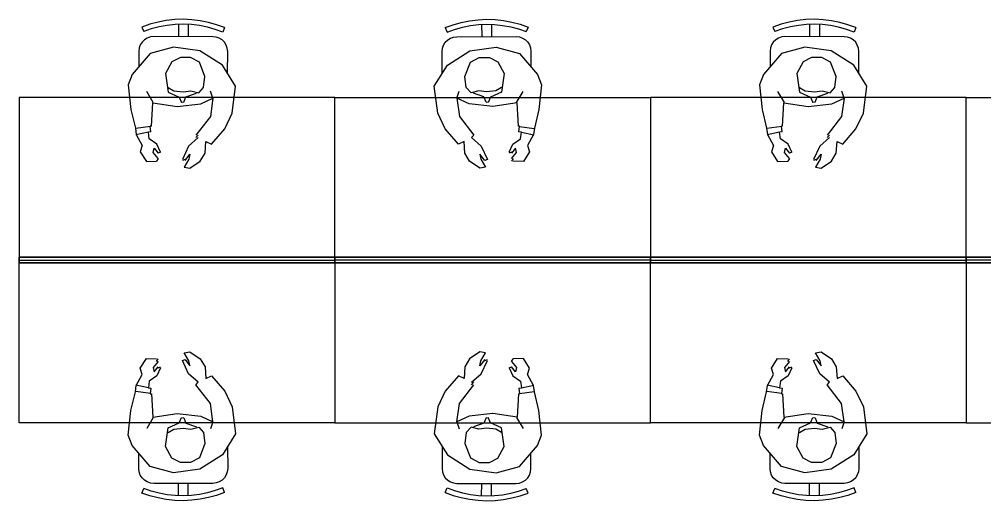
# Model space of a CAD drawing. Extents: x 0 to 23.4, y 0 to 16.5.
# Drawn here: x 13.832 to 15.116, y 11.268 to 11.909 of the extents above; entities that cross this region are included whole.
import ezdxf

# ---------------------------------------------------------------- set-up
doc = ezdxf.new("R2010")
doc.units = 0
doc.layers.get('0').update_dxf_attribs({"linetype": 'CONTINUOUS'})

msp = doc.modelspace()

# ---------------------------------------------------------------- linework, layer by layer
at = {"color": 0}
for points in [[(14.1051, 11.8978), (14.0944, 11.9016), (14.0836, 11.9047), (14.0725, 11.9069), (14.0614, 11.9083), (14.0501, 11.9088), (14.0387, 11.9084), (14.0275, 11.9072), (14.0165, 11.9052), (14.0056, 11.9023), (13.9949, 11.8985)], [(14.3986, 11.8978), (14.4092, 11.9016), (14.42, 11.9047), (14.4311, 11.9069), (14.4422, 11.9083), (14.4536, 11.9088), (14.4649, 11.9084), (14.4761, 11.9072), (14.4871, 11.9052), (14.4981, 11.9023), (14.5088, 11.8985)], [(14.945, 11.8978), (14.9343, 11.9016), (14.9235, 11.9047), (14.9124, 11.9069), (14.9013, 11.9083), (14.8899, 11.9088), (14.8786, 11.9084), (14.8674, 11.9072), (14.8564, 11.9052), (14.8454, 11.9023), (14.8347, 11.8985)], [(13.9949, 11.8985), (13.9974, 11.8925)], [(14.1026, 11.8917), (14.0925, 11.8954), (14.0821, 11.8983), (14.0715, 11.9004), (14.0608, 11.9018), (14.0501, 11.9022), (14.0393, 11.9019), (14.0286, 11.9007), (14.0179, 11.8988), (14.0075, 11.896), (13.9974, 11.8925)], [(14.0435, 11.9022), (14.0435, 11.8857)], [(14.0567, 11.9022), (14.0565, 11.8857)], [(14.1051, 11.8978), (14.1026, 11.8917)], [(14.3986, 11.8978), (14.4011, 11.8917)], [(14.4011, 11.8917), (14.4111, 11.8954), (14.4215, 11.8983), (14.4321, 11.9004), (14.4428, 11.9018), (14.4536, 11.9022), (14.4643, 11.9019), (14.475, 11.9007), (14.4857, 11.8988), (14.4961, 11.896), (14.5062, 11.8925)], [(14.4469, 11.9022), (14.4471, 11.8857)], [(14.4601, 11.9022), (14.4601, 11.8857)], [(14.5088, 11.8985), (14.5062, 11.8925)], [(14.8347, 11.8985), (14.8372, 11.8925)], [(14.9425, 11.8917), (14.9324, 11.8954), (14.9219, 11.8983), (14.9114, 11.9004), (14.9007, 11.9018), (14.8899, 11.9022), (14.8792, 11.9019), (14.8685, 11.9007), (14.8578, 11.8988), (14.8474, 11.896), (14.8372, 11.8925)], [(14.8833, 11.9022), (14.8833, 11.8857)], [(14.8965, 11.9022), (14.8964, 11.8857)], [(14.945, 11.8978), (14.9425, 11.8917)], [(14.0107, 11.8858), (14.0064, 11.8853), (14.0022, 11.8838), (13.9985, 11.8815), (13.9953, 11.8784), (13.9929, 11.8747), (13.9915, 11.8706), (13.991, 11.8662)], [(14.0894, 11.8856), (14.0107, 11.8858)], [(14.1092, 11.8659), (14.1086, 11.8703), (14.1071, 11.8745), (14.1049, 11.8782), (14.1017, 11.8813), (14.0979, 11.8837), (14.0939, 11.8851), (14.0894, 11.8856)], [(14.3946, 11.8659), (14.395, 11.8703), (14.3965, 11.8745), (14.3987, 11.8782), (14.4019, 11.8813), (14.4057, 11.8837), (14.4097, 11.8851), (14.4142, 11.8856)], [(14.4142, 11.8856), (14.4929, 11.8858)], [(14.4929, 11.8858), (14.4972, 11.8853), (14.5015, 11.8838), (14.5053, 11.8815), (14.5083, 11.8784), (14.5107, 11.8747), (14.5122, 11.8706), (14.5126, 11.8662)], [(14.8506, 11.8858), (14.8463, 11.8853), (14.8421, 11.8838), (14.8383, 11.8815), (14.8351, 11.8784), (14.8328, 11.8747), (14.8314, 11.8706), (14.8308, 11.8662)], [(14.9293, 11.8856), (14.8506, 11.8858)], [(14.9489, 11.8659), (14.9485, 11.8703), (14.9469, 11.8745), (14.9447, 11.8782), (14.9415, 11.8813), (14.9378, 11.8837), (14.9337, 11.8851), (14.9293, 11.8856)], [(14.0372, 11.8718), (14.006, 11.8631)], [(14.0722, 11.8669), (14.0372, 11.8718)], [(14.4314, 11.8669), (14.4664, 11.8718)], [(14.4664, 11.8718), (14.4976, 11.8631)], [(14.8771, 11.8718), (14.846, 11.8631)], [(14.9121, 11.8669), (14.8771, 11.8718)], [(14.006, 11.8631), (13.9821, 11.8352)], [(13.991, 11.8662), (13.991, 11.8455)], [(14.0463, 11.8579), (14.0349, 11.8522)], [(14.0597, 11.8578), (14.0463, 11.8579)], [(14.0715, 11.8516), (14.0597, 11.8578)], [(14.1022, 11.8479), (14.0722, 11.8669)], [(14.109, 11.8369), (14.1092, 11.8659)], [(14.3946, 11.8369), (14.3946, 11.8659)], [(14.4014, 11.8479), (14.4314, 11.8669)], [(14.4321, 11.8516), (14.4439, 11.8578)], [(14.4439, 11.8578), (14.4574, 11.8579)], [(14.4574, 11.8579), (14.4688, 11.8522)], [(14.4976, 11.8631), (14.5215, 11.8352)], [(14.5126, 11.8662), (14.5126, 11.8455)], [(14.846, 11.8631), (14.8219, 11.8352)], [(14.8308, 11.8662), (14.8308, 11.8455)], [(14.8861, 11.8579), (14.8747, 11.8522)], [(14.8996, 11.8578), (14.8861, 11.8579)], [(14.9114, 11.8516), (14.8996, 11.8578)], [(14.9421, 11.8479), (14.9121, 11.8669)], [(14.9489, 11.8369), (14.9489, 11.8659)], [(14.0349, 11.8522), (14.0265, 11.8367)], [(14.0787, 11.8325), (14.0715, 11.8516)], [(14.1196, 11.8199), (14.1022, 11.8479)], [(14.384, 11.8199), (14.4014, 11.8479)], [(14.4249, 11.8325), (14.4321, 11.8516)], [(14.4688, 11.8522), (14.4772, 11.8367)], [(14.8747, 11.8522), (14.8664, 11.8367)], [(14.9186, 11.8325), (14.9114, 11.8516)], [(14.9594, 11.8199), (14.9421, 11.8479)], [(13.9821, 11.8352), (13.9768, 11.8216)], [(14.0265, 11.8367), (14.03, 11.8118)], [(14.0771, 11.8179), (14.0787, 11.8325)], [(14.4265, 11.8179), (14.4249, 11.8325)], [(14.4772, 11.8367), (14.4736, 11.8118)], [(14.5215, 11.8352), (14.5268, 11.8216)], [(14.8219, 11.8352), (14.8167, 11.8216)], [(14.8664, 11.8367), (14.8699, 11.8118)], [(14.9169, 11.8179), (14.9186, 11.8325)], [(13.9768, 11.8216), (13.9804, 11.7889)], [(14.0301, 11.8178), (14.0376, 11.8138)], [(14.0707, 11.8107), (14.0771, 11.8179)], [(14.115, 11.7837), (14.1196, 11.8199)], [(14.3886, 11.7837), (14.384, 11.8199)], [(14.4329, 11.8107), (14.4265, 11.8179)], [(14.4735, 11.8178), (14.466, 11.8138)], [(14.5268, 11.8216), (14.5232, 11.7889)], [(14.8167, 11.8216), (14.8203, 11.7889)], [(14.87, 11.8178), (14.8775, 11.8138)], [(14.9106, 11.8107), (14.9169, 11.8179)], [(14.9549, 11.7837), (14.9594, 11.8199)], [(14.2518, 11.8049), (13.8319, 11.8049)], [(13.8319, 11.8049), (13.8319, 11.5884)], [(14.0101, 11.798), (14.0014, 11.8128)], [(14.03, 11.8118), (14.0447, 11.8051)], [(14.0376, 11.8138), (14.05, 11.8121)], [(14.0447, 11.8051), (14.0479, 11.798)], [(14.05, 11.8121), (14.0603, 11.8134)], [(14.0507, 11.7984), (14.0535, 11.8054)], [(14.0535, 11.8054), (14.0676, 11.8105)], [(14.0603, 11.8134), (14.0707, 11.8107)], [(14.0896, 11.8038), (14.0865, 11.813)], [(14.2518, 11.8049), (14.6718, 11.8049)], [(14.2518, 11.5884), (14.2518, 11.8049)], [(14.2518, 11.5884), (14.2518, 11.8049)], [(14.414, 11.8038), (14.4172, 11.813)], [(14.4433, 11.8134), (14.4329, 11.8107)], [(14.4501, 11.8054), (14.436, 11.8105)], [(14.4536, 11.8121), (14.4433, 11.8134)], [(14.4529, 11.7984), (14.4501, 11.8054)], [(14.466, 11.8138), (14.4536, 11.8121)], [(14.4589, 11.8051), (14.4557, 11.798)], [(14.4736, 11.8118), (14.4589, 11.8051)], [(14.4935, 11.798), (14.5022, 11.8128)], [(14.6718, 11.8049), (14.6718, 11.5884)], [(15.0917, 11.8049), (14.6718, 11.8049)], [(14.6718, 11.8049), (14.6718, 11.5884)], [(14.85, 11.798), (14.8412, 11.8128)], [(14.8699, 11.8118), (14.8846, 11.8051)], [(14.8775, 11.8138), (14.8899, 11.8121)], [(14.8846, 11.8051), (14.8878, 11.798)], [(14.8899, 11.8121), (14.9001, 11.8134)], [(14.8907, 11.7984), (14.8933, 11.8054)], [(14.8933, 11.8054), (14.9075, 11.8105)], [(14.9001, 11.8134), (14.9106, 11.8107)], [(14.9294, 11.8038), (14.9264, 11.813)], [(15.0917, 11.5884), (15.0917, 11.8049)], [(15.0917, 11.8049), (15.5117, 11.8049)], [(15.0917, 11.5884), (15.0917, 11.8049)], [(14.0076, 11.7667), (14.0094, 11.7976)], [(14.0094, 11.7976), (14.0418, 11.7928)], [(14.0418, 11.7928), (14.0735, 11.7961)], [(14.0507, 11.7984), (14.0479, 11.798)], [(14.0735, 11.7961), (14.0896, 11.8038)], [(14.0896, 11.8038), (14.0861, 11.7793)], [(14.414, 11.8038), (14.4176, 11.7793)], [(14.4303, 11.7961), (14.414, 11.8038)], [(14.4618, 11.7928), (14.4303, 11.7961)], [(14.4557, 11.7984), (14.4529, 11.798)], [(14.4942, 11.7976), (14.4618, 11.7928)], [(14.496, 11.7667), (14.4942, 11.7976)], [(14.8475, 11.7667), (14.8493, 11.7976)], [(14.8493, 11.7976), (14.8817, 11.7928)], [(14.8817, 11.7928), (14.9132, 11.7961)], [(14.8907, 11.7984), (14.8878, 11.798)], [(14.9132, 11.7961), (14.9294, 11.8038)], [(14.9294, 11.8038), (14.9258, 11.7793)], [(13.9804, 11.7889), (13.9863, 11.7637)], [(14.0861, 11.7793), (14.0669, 11.7546)], [(14.1053, 11.7629), (14.115, 11.7837)], [(14.3983, 11.7629), (14.3886, 11.7837)], [(14.4176, 11.7793), (14.4365, 11.7546)], [(14.5232, 11.7889), (14.5174, 11.7637)], [(14.8203, 11.7889), (14.8261, 11.7637)], [(14.9258, 11.7793), (14.9069, 11.7546)], [(14.9451, 11.7629), (14.9549, 11.7837)], [(14.0064, 11.7659), (13.9868, 11.7635)], [(14.0076, 11.7667), (14.0061, 11.7665)], [(14.0069, 11.7589), (14.0061, 11.7665)], [(14.4975, 11.7667), (14.496, 11.7665)], [(14.4967, 11.7589), (14.4975, 11.7665)], [(14.4972, 11.7659), (14.5168, 11.7635)], [(14.8463, 11.7659), (14.8267, 11.7635)], [(14.8475, 11.7667), (14.846, 11.7665)], [(14.8468, 11.7589), (14.846, 11.7665)], [(13.9863, 11.7637), (13.9876, 11.7554)], [(14.0038, 11.7586), (13.9869, 11.755)], [(13.9876, 11.7554), (13.9953, 11.7408)], [(14.0069, 11.7589), (14.0038, 11.7586)], [(14.0049, 11.7498), (14.0038, 11.7586)], [(14.07, 11.7546), (14.0669, 11.7513)], [(14.0875, 11.7424), (14.1053, 11.7629)], [(14.4161, 11.7424), (14.3983, 11.7629)], [(14.4365, 11.7546), (14.4336, 11.7513)], [(14.5, 11.7589), (14.4967, 11.7586)], [(14.4988, 11.7498), (14.5, 11.7586)], [(14.5, 11.7586), (14.5167, 11.755)], [(14.5161, 11.7554), (14.5082, 11.7408)], [(14.5174, 11.7637), (14.5161, 11.7554)], [(14.8261, 11.7637), (14.8274, 11.7554)], [(14.8435, 11.7586), (14.8268, 11.755)], [(14.8274, 11.7554), (14.8353, 11.7408)], [(14.8468, 11.7589), (14.8435, 11.7586)], [(14.8447, 11.7498), (14.8435, 11.7586)], [(14.9099, 11.7546), (14.9069, 11.7513)], [(14.9275, 11.7424), (14.9451, 11.7629)], [(13.9953, 11.7408), (13.9929, 11.7324)], [(14.0149, 11.7427), (14.0049, 11.7498)], [(14.0199, 11.732), (14.0149, 11.7427)], [(14.07, 11.7513), (14.0572, 11.7399)], [(14.079, 11.7306), (14.08, 11.7462)], [(14.08, 11.7462), (14.0875, 11.7424)], [(14.4236, 11.7462), (14.4161, 11.7424)], [(14.4246, 11.7306), (14.4236, 11.7462)], [(14.4336, 11.7513), (14.4464, 11.7399)], [(14.4837, 11.732), (14.4887, 11.7427)], [(14.4887, 11.7427), (14.4988, 11.7498)], [(14.5082, 11.7408), (14.5107, 11.7324)], [(14.8353, 11.7408), (14.8328, 11.7324)], [(14.8547, 11.7427), (14.8447, 11.7498)], [(14.8597, 11.732), (14.8547, 11.7427)], [(14.9099, 11.7513), (14.8971, 11.7399)], [(14.9189, 11.7306), (14.9199, 11.7462)], [(14.9199, 11.7462), (14.9275, 11.7424)], [(13.9929, 11.7324), (14.001, 11.7194)], [(14.0101, 11.7316), (14.0115, 11.7371)], [(14.0168, 11.7237), (14.0101, 11.7316)], [(14.0115, 11.7371), (14.0168, 11.7306)], [(14.0199, 11.732), (14.0168, 11.7306)], [(14.0572, 11.7399), (14.0489, 11.7221)], [(14.0524, 11.7208), (14.059, 11.7294)], [(14.059, 11.7294), (14.0575, 11.7228)], [(14.0726, 11.7198), (14.079, 11.7306)], [(14.431, 11.7198), (14.4246, 11.7306)], [(14.4446, 11.7294), (14.4461, 11.7228)], [(14.4512, 11.7208), (14.4446, 11.7294)], [(14.4464, 11.7399), (14.4547, 11.7221)], [(14.4868, 11.732), (14.4837, 11.7306)], [(14.4921, 11.7371), (14.4868, 11.7306)], [(14.4868, 11.7237), (14.4935, 11.7316)], [(14.4935, 11.7316), (14.4921, 11.7371)], [(14.5107, 11.7324), (14.5026, 11.7194)], [(14.8328, 11.7324), (14.8408, 11.7194)], [(14.85, 11.7316), (14.8514, 11.7371)], [(14.8567, 11.7237), (14.85, 11.7316)], [(14.8514, 11.7371), (14.8567, 11.7306)], [(14.8597, 11.732), (14.8567, 11.7306)], [(14.8971, 11.7399), (14.8887, 11.7221)], [(14.8922, 11.7208), (14.8989, 11.7294)], [(14.8989, 11.7294), (14.8974, 11.7228)], [(14.9125, 11.7198), (14.9189, 11.7306)], [(14.001, 11.7194), (14.0144, 11.72)], [(14.0168, 11.7237), (14.0144, 11.72)], [(14.0524, 11.7221), (14.0489, 11.7208)], [(14.0575, 11.7228), (14.0514, 11.712)], [(14.0589, 11.7108), (14.0726, 11.7198)], [(14.4447, 11.7108), (14.431, 11.7198)], [(14.4461, 11.7228), (14.4522, 11.712)], [(14.4547, 11.7221), (14.4512, 11.7208)], [(14.4892, 11.7237), (14.4868, 11.72)], [(14.5026, 11.7194), (14.4892, 11.72)], [(14.8408, 11.7194), (14.8543, 11.72)], [(14.8567, 11.7237), (14.8543, 11.72)], [(14.8922, 11.7221), (14.8887, 11.7208)], [(14.8974, 11.7228), (14.8913, 11.712)], [(14.8987, 11.7108), (14.9125, 11.7198)], [(14.0514, 11.712), (14.0589, 11.7108)], [(14.4522, 11.712), (14.4447, 11.7108)], [(14.8913, 11.712), (14.8987, 11.7108)], [(13.8319, 11.3718), (13.8319, 11.5884)], [(13.8319, 11.5884), (14.2518, 11.5884)], [(13.8319, 11.5884), (14.2518, 11.5884)], [(14.2518, 11.5923), (14.2518, 11.5884)], [(14.2518, 11.5923), (14.2518, 11.5884)], [(14.6718, 11.5884), (14.2518, 11.5884)], [(14.2518, 11.5884), (14.2518, 11.3718)], [(14.2518, 11.5845), (14.2518, 11.5884)], [(14.2518, 11.5884), (14.2518, 11.3718)], [(14.2518, 11.5845), (14.2518, 11.5884)], [(14.6718, 11.5884), (14.2518, 11.5884)], [(14.6718, 11.3718), (14.6718, 11.5884)], [(14.6718, 11.3718), (14.6718, 11.5884)], [(14.6718, 11.5884), (15.0917, 11.5884)], [(14.6718, 11.5884), (15.0917, 11.5884)], [(15.0917, 11.5923), (15.0917, 11.5884)], [(15.0917, 11.5923), (15.0917, 11.5884)], [(15.0917, 11.5884), (15.0917, 11.3718)], [(15.0917, 11.5845), (15.0917, 11.5884)], [(15.5117, 11.5884), (15.0917, 11.5884)], [(15.0917, 11.5884), (15.0917, 11.3718)], [(15.0917, 11.5845), (15.0917, 11.5884)], [(15.5117, 11.5884), (15.0917, 11.5884)], [(14.0514, 11.4647), (14.0589, 11.466)], [(14.0575, 11.454), (14.0514, 11.4647)], [(14.0589, 11.466), (14.0726, 11.457)], [(14.4447, 11.466), (14.431, 11.457)], [(14.4522, 11.4647), (14.4447, 11.466)], [(14.4461, 11.454), (14.4522, 11.4647)], [(14.8913, 11.4647), (14.8987, 11.466)], [(14.8974, 11.454), (14.8913, 11.4647)], [(14.8987, 11.466), (14.9125, 11.457)], [(13.9929, 11.4444), (14.001, 11.4574)], [(14.001, 11.4574), (14.0144, 11.4568)], [(14.0168, 11.4531), (14.0101, 11.4452)], [(14.0101, 11.4452), (14.0115, 11.4396)], [(14.0115, 11.4396), (14.0168, 11.4462)], [(14.0144, 11.4531), (14.0168, 11.4568)], [(14.0199, 11.4448), (14.0149, 11.4341)], [(14.0168, 11.4448), (14.0199, 11.4462)], [(14.0489, 11.4546), (14.0524, 11.4559)], [(14.0572, 11.437), (14.0489, 11.4546)], [(14.0524, 11.4559), (14.059, 11.4474)], [(14.059, 11.4474), (14.0575, 11.454)], [(14.0726, 11.457), (14.079, 11.4462)], [(14.079, 11.4462), (14.08, 11.4305)], [(14.4246, 11.4462), (14.4236, 11.4305)], [(14.431, 11.457), (14.4246, 11.4462)], [(14.4512, 11.4559), (14.4446, 11.4474)], [(14.4446, 11.4474), (14.4461, 11.454)], [(14.4464, 11.437), (14.4547, 11.4546)], [(14.4512, 11.4546), (14.4547, 11.4559)], [(14.4837, 11.4448), (14.4868, 11.4462)], [(14.4837, 11.4448), (14.4887, 11.4341)], [(14.4868, 11.4531), (14.4892, 11.4568)], [(14.4868, 11.4531), (14.4935, 11.4452)], [(14.4921, 11.4396), (14.4868, 11.4462)], [(14.5026, 11.4574), (14.4892, 11.4568)], [(14.4935, 11.4452), (14.4921, 11.4396)], [(14.5107, 11.4444), (14.5026, 11.4574)], [(14.8328, 11.4444), (14.8408, 11.4574)], [(14.8408, 11.4574), (14.8543, 11.4568)], [(14.8567, 11.4531), (14.85, 11.4452)], [(14.85, 11.4452), (14.8514, 11.4396)], [(14.8514, 11.4396), (14.8567, 11.4462)], [(14.8543, 11.4531), (14.8567, 11.4568)], [(14.8597, 11.4448), (14.8547, 11.4341)], [(14.8567, 11.4448), (14.8597, 11.4462)], [(14.8887, 11.4546), (14.8922, 11.4559)], [(14.8971, 11.437), (14.8887, 11.4546)], [(14.8922, 11.4559), (14.8989, 11.4474)], [(14.8989, 11.4474), (14.8974, 11.454)], [(14.9125, 11.457), (14.9189, 11.4462)], [(14.9189, 11.4462), (14.9199, 11.4305)], [(13.9876, 11.4214), (13.9953, 11.4359)], [(13.9953, 11.4359), (13.9929, 11.4444)], [(14.0149, 11.4341), (14.0049, 11.427)], [(14.07, 11.4256), (14.0572, 11.437)], [(14.08, 11.4305), (14.0875, 11.4343)], [(14.0875, 11.4343), (14.1053, 11.4139)], [(14.4161, 11.4343), (14.3983, 11.4139)], [(14.4236, 11.4305), (14.4161, 11.4343)], [(14.4336, 11.4256), (14.4464, 11.437)], [(14.4887, 11.4341), (14.4988, 11.427)], [(14.5082, 11.4359), (14.5107, 11.4444)], [(14.5161, 11.4214), (14.5082, 11.4359)], [(14.8274, 11.4214), (14.8353, 11.4359)], [(14.8353, 11.4359), (14.8328, 11.4444)], [(14.8547, 11.4341), (14.8447, 11.427)], [(14.9099, 11.4256), (14.8971, 11.437)], [(14.9199, 11.4305), (14.9275, 11.4343)], [(14.9275, 11.4343), (14.9451, 11.4139)], [(13.9863, 11.4131), (13.9876, 11.4214)], [(14.0038, 11.4182), (13.9869, 11.4218)], [(14.0049, 11.427), (14.0038, 11.4182)], [(14.0669, 11.4222), (14.07, 11.4256)], [(14.0861, 11.3974), (14.0669, 11.4222)], [(14.4176, 11.3974), (14.4365, 11.4222)], [(14.4336, 11.4222), (14.4365, 11.4256)], [(14.4988, 11.427), (14.5, 11.4182)], [(14.5, 11.4182), (14.5167, 11.4218)], [(14.5174, 11.4131), (14.5161, 11.4214)], [(14.8261, 11.4131), (14.8274, 11.4214)], [(14.8435, 11.4182), (14.8268, 11.4218)], [(14.8447, 11.427), (14.8435, 11.4182)], [(14.9069, 11.4222), (14.9099, 11.4256)], [(14.9258, 11.3974), (14.9069, 11.4222)], [(13.9804, 11.3879), (13.9863, 11.4131)], [(14.0064, 11.4109), (13.9868, 11.4133)], [(14.0038, 11.4179), (14.0069, 11.4182)], [(14.0069, 11.4179), (14.0061, 11.4103)], [(14.0061, 11.4101), (14.0076, 11.4103)], [(14.0076, 11.4101), (14.0094, 11.3792)], [(14.1053, 11.4139), (14.115, 11.393)], [(14.3983, 11.4139), (14.3886, 11.393)], [(14.496, 11.4101), (14.4942, 11.3792)], [(14.496, 11.4101), (14.4975, 11.4103)], [(14.4967, 11.4179), (14.5, 11.4182)], [(14.4967, 11.4179), (14.4975, 11.4103)], [(14.4972, 11.4109), (14.5168, 11.4133)], [(14.5232, 11.3879), (14.5174, 11.4131)], [(14.8203, 11.3879), (14.8261, 11.4131)], [(14.8463, 11.4109), (14.8267, 11.4133)], [(14.8435, 11.4179), (14.8468, 11.4182)], [(14.8468, 11.4179), (14.846, 11.4103)], [(14.846, 11.4101), (14.8475, 11.4103)], [(14.8475, 11.4101), (14.8493, 11.3792)], [(14.9451, 11.4139), (14.9549, 11.393)], [(14.0896, 11.373), (14.0861, 11.3974)], [(14.414, 11.373), (14.4176, 11.3974)], [(14.9294, 11.373), (14.9258, 11.3974)], [(13.9768, 11.3552), (13.9804, 11.3879)], [(14.0094, 11.3792), (14.0418, 11.384)], [(14.0418, 11.384), (14.0735, 11.3807)], [(14.0735, 11.3807), (14.0896, 11.373)], [(14.115, 11.393), (14.1196, 11.3568)], [(14.3886, 11.393), (14.384, 11.3568)], [(14.4303, 11.3807), (14.414, 11.373)], [(14.4618, 11.384), (14.4303, 11.3807)], [(14.4942, 11.3792), (14.4618, 11.384)], [(14.5268, 11.3552), (14.5232, 11.3879)], [(14.8167, 11.3552), (14.8203, 11.3879)], [(14.8493, 11.3792), (14.8817, 11.384)], [(14.8817, 11.384), (14.9132, 11.3807)], [(14.9132, 11.3807), (14.9294, 11.373)], [(14.9549, 11.393), (14.9594, 11.3568)], [(14.2518, 11.3718), (13.8319, 11.3718)], [(14.0101, 11.3788), (14.0014, 11.364)], [(14.03, 11.3649), (14.0447, 11.3717)], [(14.0447, 11.3717), (14.0479, 11.3788)], [(14.0479, 11.3784), (14.0507, 11.3788)], [(14.0507, 11.3784), (14.0535, 11.3714)], [(14.0535, 11.3714), (14.0676, 11.3663)], [(14.0896, 11.373), (14.0865, 11.3638)], [(14.2518, 11.3718), (14.6718, 11.3718)], [(14.414, 11.373), (14.4172, 11.3638)], [(14.4501, 11.3714), (14.436, 11.3663)], [(14.4529, 11.3784), (14.4501, 11.3714)], [(14.4529, 11.3784), (14.4557, 11.3788)], [(14.4589, 11.3717), (14.4557, 11.3788)], [(14.4736, 11.3649), (14.4589, 11.3717)], [(14.4935, 11.3788), (14.5022, 11.364)], [(15.0917, 11.3718), (14.6718, 11.3718)], [(14.85, 11.3788), (14.8412, 11.364)], [(14.8699, 11.3649), (14.8846, 11.3717)], [(14.8846, 11.3717), (14.8878, 11.3788)], [(14.8878, 11.3784), (14.8907, 11.3788)], [(14.8907, 11.3784), (14.8933, 11.3714)], [(14.8933, 11.3714), (14.9075, 11.3663)], [(14.9294, 11.373), (14.9264, 11.3638)], [(15.0917, 11.3718), (15.5117, 11.3718)], [(13.9821, 11.3416), (13.9768, 11.3552)], [(14.0265, 11.3401), (14.03, 11.3649)], [(14.0301, 11.359), (14.0376, 11.363)], [(14.0376, 11.363), (14.05, 11.3647)], [(14.05, 11.3647), (14.0603, 11.3634)], [(14.0603, 11.3634), (14.0707, 11.366)], [(14.0707, 11.366), (14.0771, 11.3589)], [(14.0771, 11.3589), (14.0787, 11.3443)], [(14.1196, 11.3568), (14.1022, 11.3289)], [(14.384, 11.3568), (14.4014, 11.3289)], [(14.4265, 11.3589), (14.4249, 11.3443)], [(14.4329, 11.366), (14.4265, 11.3589)], [(14.4433, 11.3634), (14.4329, 11.366)], [(14.4536, 11.3647), (14.4433, 11.3634)], [(14.466, 11.363), (14.4536, 11.3647)], [(14.4735, 11.359), (14.466, 11.363)], [(14.4772, 11.3401), (14.4736, 11.3649)], [(14.5215, 11.3416), (14.5268, 11.3552)], [(14.8219, 11.3416), (14.8167, 11.3552)], [(14.8664, 11.3401), (14.8699, 11.3649)], [(14.87, 11.359), (14.8775, 11.363)], [(14.8775, 11.363), (14.8899, 11.3647)], [(14.8899, 11.3647), (14.9001, 11.3634)], [(14.9001, 11.3634), (14.9106, 11.366)], [(14.9106, 11.366), (14.9169, 11.3589)], [(14.9169, 11.3589), (14.9186, 11.3443)], [(14.9594, 11.3568), (14.9421, 11.3289)], [(14.0787, 11.3443), (14.0715, 11.3252)], [(14.4249, 11.3443), (14.4321, 11.3252)], [(14.9186, 11.3443), (14.9114, 11.3252)], [(14.006, 11.3136), (13.9821, 11.3416)], [(13.991, 11.3106), (13.991, 11.3312)], [(14.0349, 11.3246), (14.0265, 11.3401)], [(14.109, 11.3398), (14.1092, 11.3109)], [(14.3946, 11.3398), (14.3946, 11.3109)], [(14.4688, 11.3246), (14.4772, 11.3401)], [(14.4976, 11.3136), (14.5215, 11.3416)], [(14.5126, 11.3106), (14.5126, 11.3312)], [(14.846, 11.3136), (14.8219, 11.3416)], [(14.8308, 11.3106), (14.8308, 11.3312)], [(14.8747, 11.3246), (14.8664, 11.3401)], [(14.9489, 11.3398), (14.9489, 11.3109)], [(14.0463, 11.3189), (14.0349, 11.3246)], [(14.0597, 11.319), (14.0463, 11.3189)], [(14.0715, 11.3252), (14.0597, 11.319)], [(14.1022, 11.3289), (14.0722, 11.3098)], [(14.4014, 11.3289), (14.4314, 11.3098)], [(14.4321, 11.3252), (14.4439, 11.319)], [(14.4439, 11.319), (14.4574, 11.3189)], [(14.4574, 11.3189), (14.4688, 11.3246)], [(14.8861, 11.3189), (14.8747, 11.3246)], [(14.8996, 11.319), (14.8861, 11.3189)], [(14.9114, 11.3252), (14.8996, 11.319)], [(14.9421, 11.3289), (14.9121, 11.3098)], [(14.0107, 11.291), (14.0064, 11.2914), (14.0022, 11.2929), (13.9985, 11.2953), (13.9953, 11.2983), (13.9929, 11.3021), (13.9915, 11.3063), (13.991, 11.3106)], [(14.0372, 11.305), (14.006, 11.3136)], [(14.0722, 11.3098), (14.0372, 11.305)], [(14.1092, 11.3109), (14.1086, 11.3065), (14.1071, 11.3023), (14.1049, 11.2986), (14.1017, 11.2955), (14.0979, 11.2931), (14.0939, 11.2917), (14.0894, 11.2911)], [(14.3946, 11.3109), (14.395, 11.3065), (14.3965, 11.3023), (14.3987, 11.2986), (14.4019, 11.2955), (14.4057, 11.2931), (14.4097, 11.2917), (14.4142, 11.2911)], [(14.4314, 11.3098), (14.4664, 11.305)], [(14.4664, 11.305), (14.4976, 11.3136)], [(14.4929, 11.291), (14.4972, 11.2914), (14.5015, 11.2929), (14.5053, 11.2953), (14.5083, 11.2983), (14.5107, 11.3021), (14.5122, 11.3063), (14.5126, 11.3106)], [(14.8506, 11.291), (14.8463, 11.2914), (14.8421, 11.2929), (14.8383, 11.2953), (14.8351, 11.2983), (14.8328, 11.3021), (14.8314, 11.3063), (14.8308, 11.3106)], [(14.8771, 11.305), (14.846, 11.3136)], [(14.9121, 11.3098), (14.8771, 11.305)], [(14.9489, 11.3109), (14.9485, 11.3065), (14.9469, 11.3023), (14.9447, 11.2986), (14.9415, 11.2955), (14.9378, 11.2931), (14.9337, 11.2917), (14.9293, 11.2911)], [(14.0894, 11.2911), (14.0107, 11.291)], [(14.0435, 11.2745), (14.0435, 11.2911)], [(14.0567, 11.2746), (14.0565, 11.2911)], [(14.4142, 11.2911), (14.4929, 11.291)], [(14.4469, 11.2746), (14.4471, 11.2911)], [(14.4601, 11.2745), (14.4601, 11.2911)], [(14.9293, 11.2911), (14.8506, 11.291)], [(14.8833, 11.2745), (14.8833, 11.2911)], [(14.8965, 11.2746), (14.8964, 11.2911)], [(13.9949, 11.2782), (13.9974, 11.2843)], [(14.1051, 11.279), (14.0944, 11.2751), (14.0836, 11.2721), (14.0725, 11.2699), (14.0614, 11.2685), (14.0501, 11.268), (14.0387, 11.2683), (14.0275, 11.2695), (14.0165, 11.2716), (14.0056, 11.2745), (13.9949, 11.2782)], [(14.1026, 11.285), (14.0925, 11.2814), (14.0821, 11.2784), (14.0715, 11.2764), (14.0608, 11.275), (14.0501, 11.2745), (14.0393, 11.2749), (14.0286, 11.276), (14.0179, 11.278), (14.0075, 11.2808), (13.9974, 11.2843)], [(14.1051, 11.279), (14.1026, 11.285)], [(14.3986, 11.279), (14.4011, 11.285)], [(14.3986, 11.279), (14.4092, 11.2751), (14.42, 11.2721), (14.4311, 11.2699), (14.4422, 11.2685), (14.4536, 11.268), (14.4649, 11.2683), (14.4761, 11.2695), (14.4871, 11.2716), (14.4981, 11.2745), (14.5088, 11.2782)], [(14.4011, 11.285), (14.4111, 11.2814), (14.4215, 11.2784), (14.4321, 11.2764), (14.4428, 11.275), (14.4536, 11.2745), (14.4643, 11.2749), (14.475, 11.276), (14.4857, 11.278), (14.4961, 11.2808), (14.5062, 11.2843)], [(14.5088, 11.2782), (14.5062, 11.2843)], [(14.8347, 11.2782), (14.8372, 11.2843)], [(14.945, 11.279), (14.9343, 11.2751), (14.9235, 11.2721), (14.9124, 11.2699), (14.9013, 11.2685), (14.8899, 11.268), (14.8786, 11.2683), (14.8674, 11.2695), (14.8564, 11.2716), (14.8454, 11.2745), (14.8347, 11.2782)], [(14.9425, 11.285), (14.9324, 11.2814), (14.9219, 11.2784), (14.9114, 11.2764), (14.9007, 11.275), (14.8899, 11.2745), (14.8792, 11.2749), (14.8685, 11.276), (14.8578, 11.278), (14.8474, 11.2808), (14.8372, 11.2843)], [(14.945, 11.279), (14.9425, 11.285)]]:
    msp.add_lwpolyline(points, dxfattribs=at)
for points in [[(13.8319, 11.5845), (14.2518, 11.5845), (14.2518, 11.5923), (13.8319, 11.5923), (13.8319, 11.5845)], [(13.8319, 11.5923), (14.2518, 11.5923), (14.2518, 11.5845), (13.8319, 11.5845), (13.8319, 11.5923)], [(14.6718, 11.5845), (14.2518, 11.5845), (14.2518, 11.5923), (14.6718, 11.5923), (14.6718, 11.5845)], [(14.6718, 11.5923), (14.2518, 11.5923), (14.2518, 11.5845), (14.6718, 11.5845), (14.6718, 11.5923)], [(14.6718, 11.5845), (15.0917, 11.5845), (15.0917, 11.5923), (14.6718, 11.5923), (14.6718, 11.5845)], [(14.6718, 11.5923), (15.0917, 11.5923), (15.0917, 11.5845), (14.6718, 11.5845), (14.6718, 11.5923)], [(15.5117, 11.5845), (15.0917, 11.5845), (15.0917, 11.5923), (15.5117, 11.5923), (15.5117, 11.5845)], [(15.5117, 11.5923), (15.0917, 11.5923), (15.0917, 11.5845), (15.5117, 11.5845), (15.5117, 11.5923)]]:
    msp.add_lwpolyline(points, close=True, dxfattribs=at)

doc.saveas('drawing.dxf')
